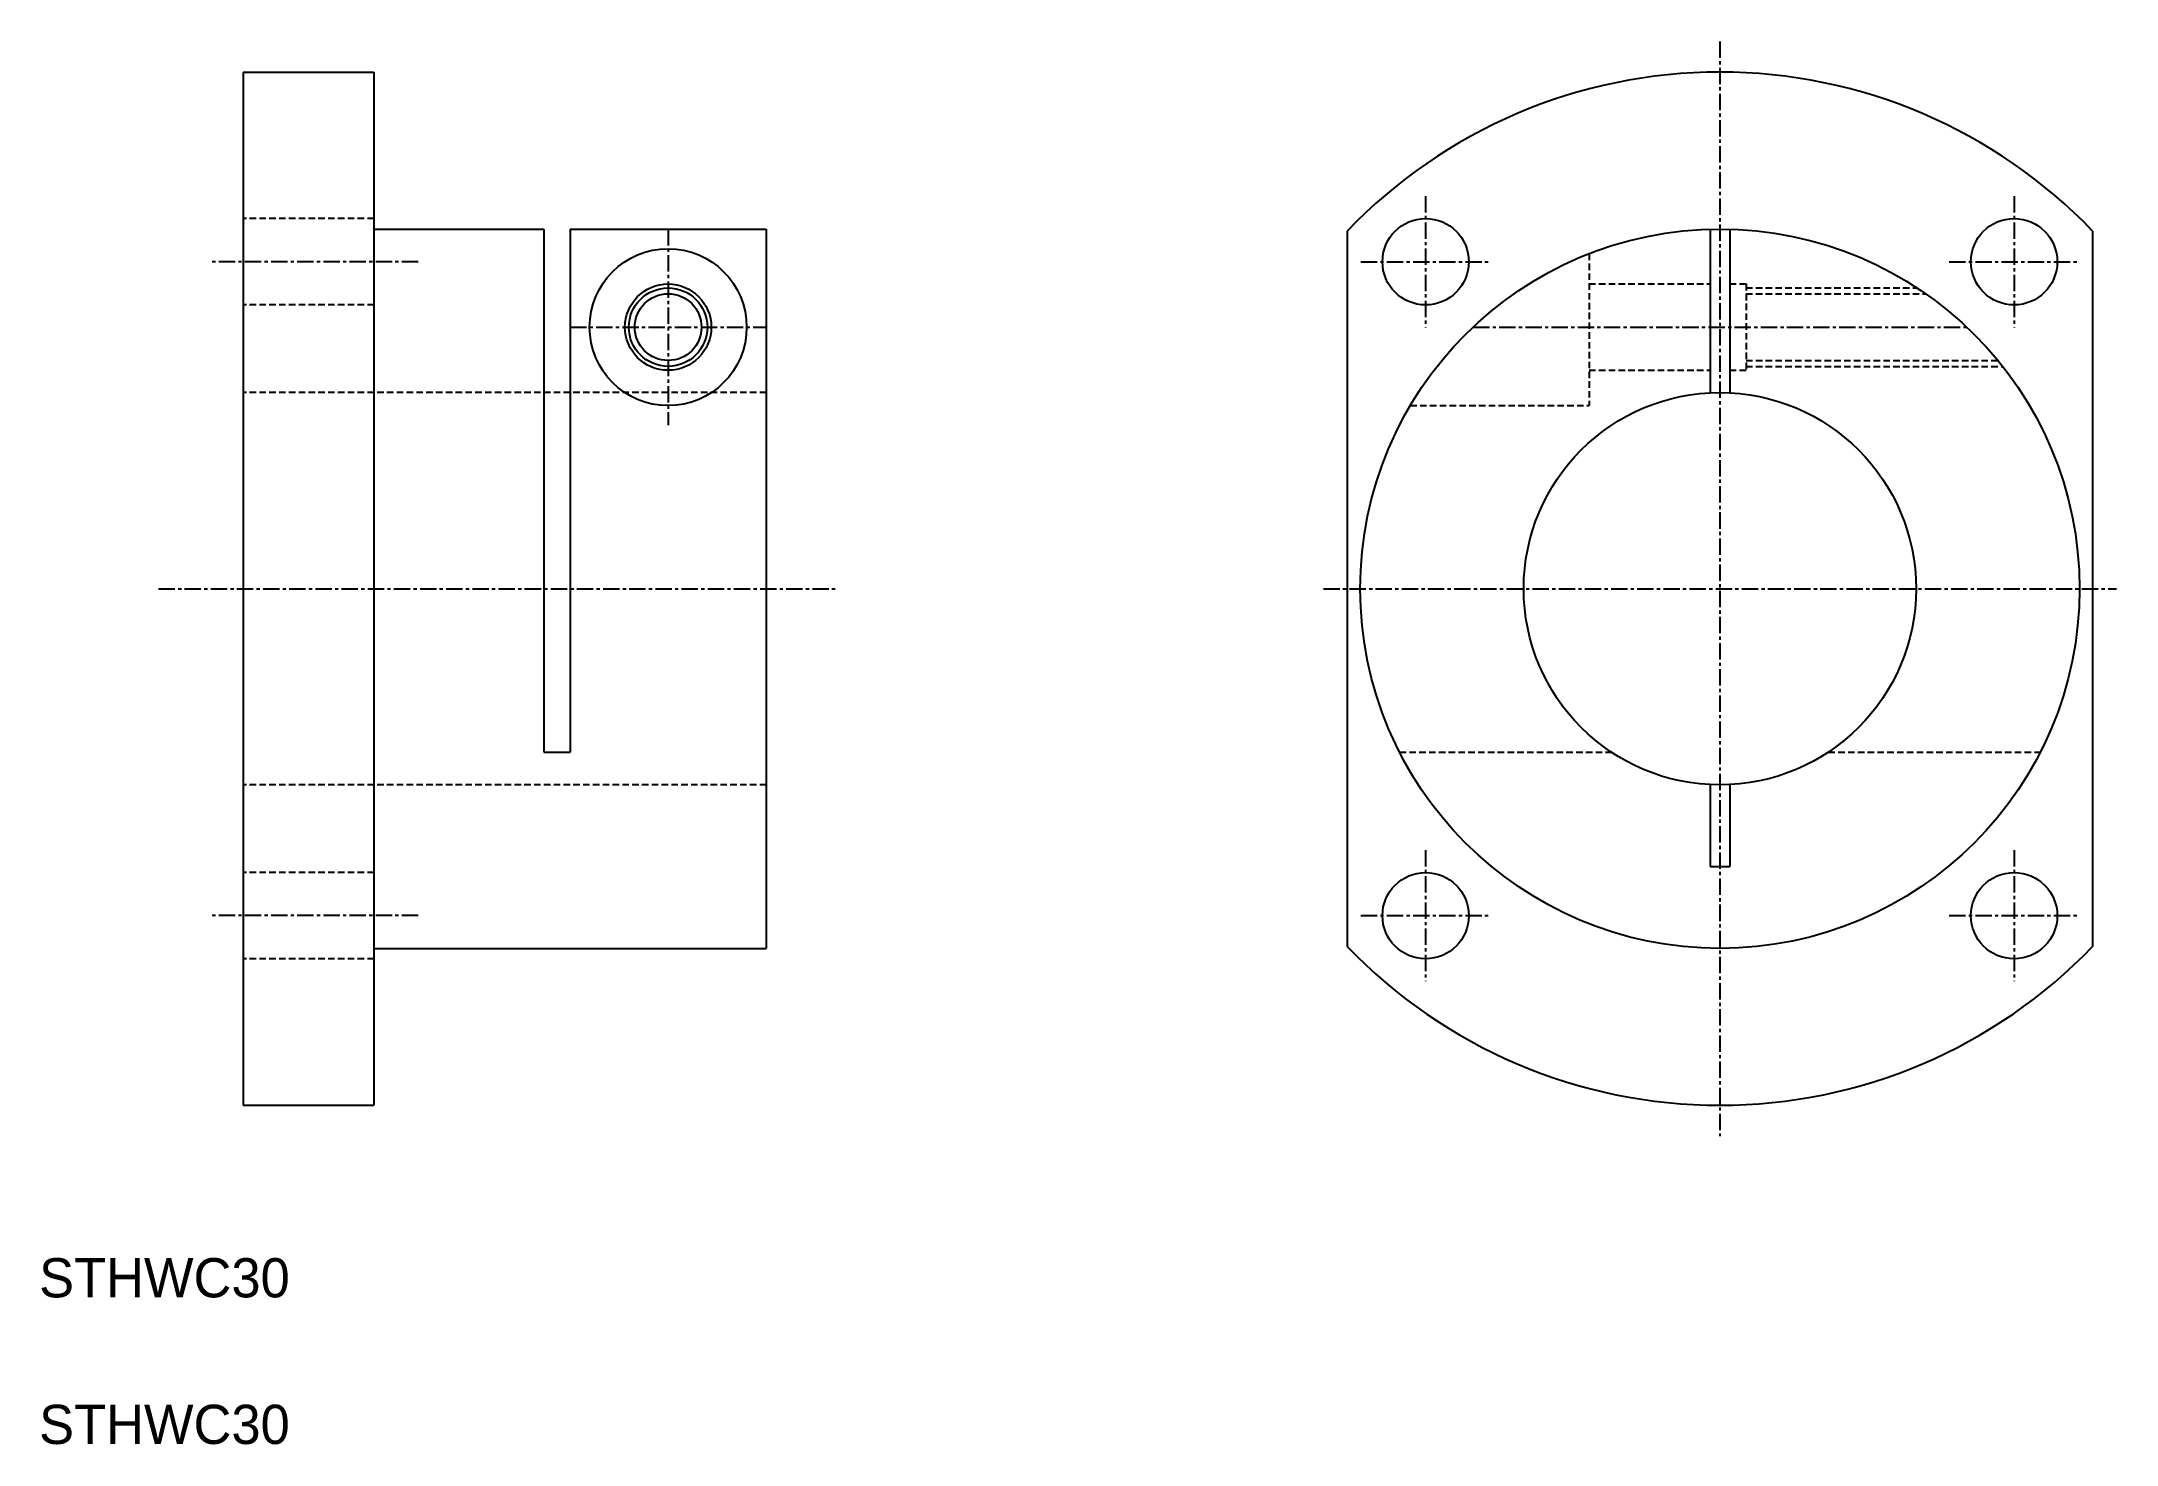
# Model space of a CAD drawing. Extents: x -34 to 125, y -225 to -118.
import ezdxf

# ---------------------------------------------------------------- set-up
doc = ezdxf.new("R2010")
doc.units = 0
doc.linetypes.add('CENTER', pattern=[2, 1.25, -0.25, 0.25, -0.25])
doc.linetypes.add('DASHED', pattern=[0.75, 0.5, -0.25])
doc.layers.get('0').update_dxf_attribs({"linetype": 'CONTINUOUS'})
doc.layers.add('CENTER', color=1, linetype='CENTER')

msp = doc.modelspace()

# ---------------------------------------------------------------- linework, layer by layer
for p, q in [((-18.19, -120.36), (-18.19, -199.36)), ((-18.19, -120.36), (-8.19, -120.36)), ((-8.19, -120.36), (-8.19, -199.36)), ((-8.19, -132.36), (4.81, -132.36)), ((4.81, -132.36), (4.81, -172.36)), ((6.81, -132.36), (6.81, -172.36)), ((6.81, -132.36), (21.81, -132.36)), ((21.81, -132.36), (21.81, -187.36)), ((66.23, -132.52), (66.23, -187.21)), ((93.98, -132.38), (93.98, -144.9)), ((95.48, -132.38), (95.48, -144.9)), ((123.23, -132.52), (123.23, -187.21)), ((4.81, -172.36), (6.81, -172.36)), ((93.98, -174.83), (93.98, -181.09)), ((95.48, -174.83), (95.48, -181.09)), ((93.98, -181.09), (95.48, -181.09)), ((-8.19, -187.36), (21.81, -187.36)), ((-18.19, -199.36), (-8.19, -199.36))]:
    msp.add_line(p, q)
at = {"color": 3, "linetype": 'DASHED'}
for p, q in [((-8.19, -131.56), (-18.19, -131.56)), ((84.73, -134.25), (84.73, -145.86)), ((84.73, -136.56), (93.98, -136.56)), ((95.48, -136.56), (96.73, -136.56)), ((96.73, -136.56), (96.73, -143.16)), ((96.73, -136.86), (109.81, -136.86)), ((96.73, -137.31), (110.47, -137.31)), ((-8.19, -138.16), (-18.19, -138.16)), ((96.73, -142.41), (115.99, -142.41)), ((84.73, -143.16), (93.98, -143.16)), ((95.48, -143.16), (96.73, -143.16)), ((96.73, -142.86), (116.35, -142.86)), ((21.81, -144.86), (-18.19, -144.86)), ((71.06, -145.86), (84.73, -145.86)), ((70.24, -172.36), (86.44, -172.36)), ((103.03, -172.36), (119.23, -172.36)), ((21.81, -174.86), (-18.19, -174.86)), ((-8.19, -181.56), (-18.19, -181.56)), ((-8.19, -188.16), (-18.19, -188.16))]:
    msp.add_line(p, q, dxfattribs=at)
for centre, radius in [((72.23, -134.86), 3.3), ((117.23, -134.86), 3.3), ((94.73, -159.86), 27.5), ((14.31, -139.86), 6), ((14.31, -139.86), 3.3), ((14.31, -139.86), 2.55), ((94.73, -159.86), 15), ((72.23, -184.86), 3.3), ((117.23, -184.86), 3.3)]:
    msp.add_circle(centre, radius)
at = {"color": 3, "linetype": 'CONTINUOUS'}
msp.add_circle((14.31, -139.86), 3, dxfattribs=at)
for start, end in [(43.82, 136.18), (223.82, 316.18)]:
    msp.add_arc((94.73, -159.86), 39.5, start, end)
at = {"layer": 'CENTER'}
for p, q in [((94.73, -118.02), (94.73, -201.71)), ((72.23, -129.85), (72.23, -139.88)), ((117.23, -129.85), (117.23, -139.88)), ((14.31, -132.36), (14.31, -147.36)), ((-4.8, -134.86), (-20.74, -134.86)), ((67.27, -134.86), (77.19, -134.86)), ((112.27, -134.86), (122.19, -134.86)), ((6.81, -139.86), (21.81, -139.86)), ((75.86, -139.86), (113.61, -139.86)), ((-24.66, -159.86), (27.1, -159.86)), ((64.41, -159.86), (125.06, -159.86)), ((72.23, -179.85), (72.23, -189.88)), ((117.23, -179.85), (117.23, -189.88)), ((-4.8, -184.86), (-20.74, -184.86)), ((67.27, -184.86), (77.19, -184.86)), ((112.27, -184.86), (122.19, -184.86))]:
    msp.add_line(p, q, dxfattribs=at)

# ---------------------------------------------------------------- texts
at = {"color": 7, "linetype": 'CONTINUOUS'}
for p in [(-33.79, -214.05), (-33.79, -225.26)]:
    msp.add_text('STHWC30', height=3, dxfattribs=at).set_placement(p)

doc.saveas('drawing.dxf')
